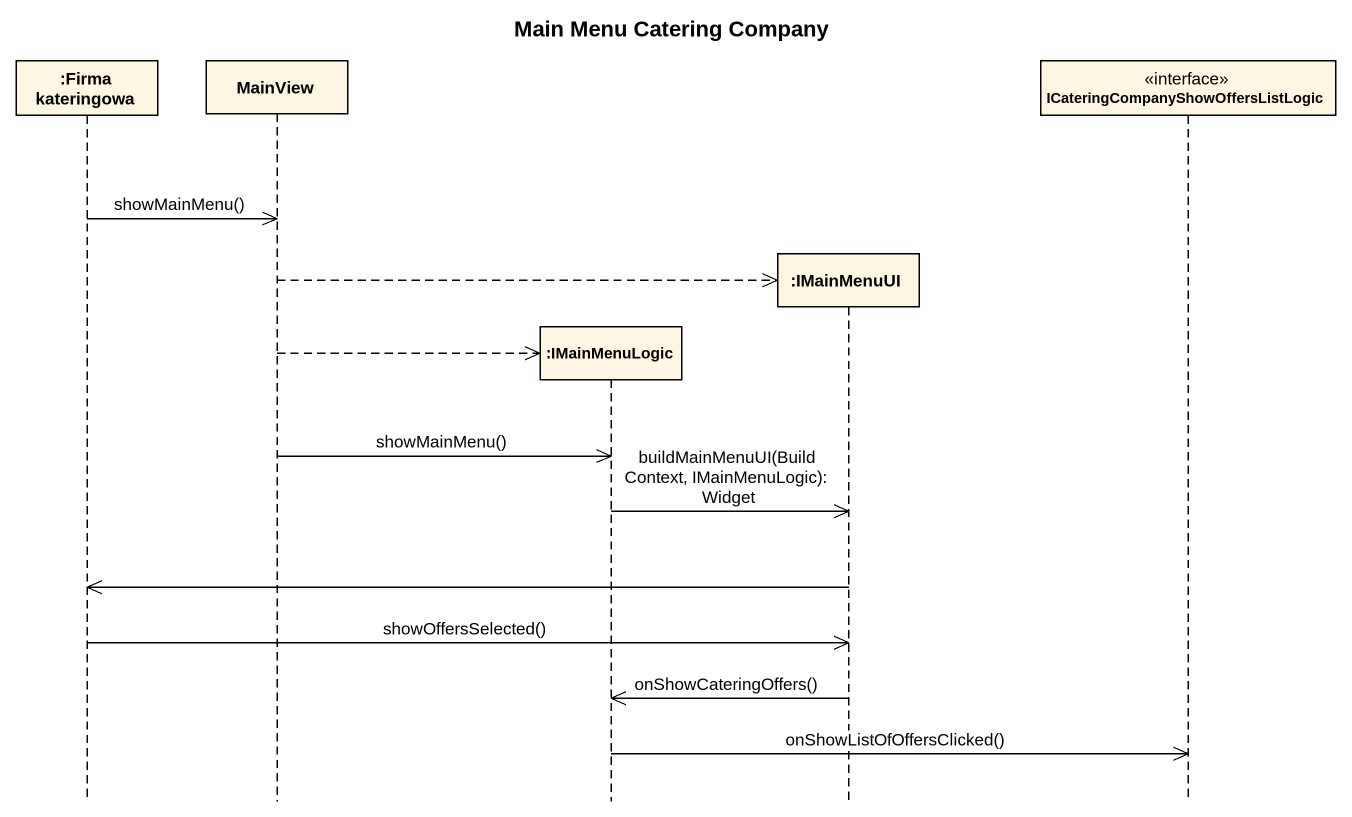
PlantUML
@startuml
title Main Menu Catering Company
hide footbox
participant ":Firma kateringowa" as Firma_kateringowa
participant MainView
participant ":IMainMenuLogic" as IMainMenuLogic
participant ":IMainMenuUI" as IMainMenuUI
participant "ICateringCompanyShowOffersListLogic" as ICateringCompanyShowOffersLi <<interface>>

Firma_kateringowa ->> MainView : showMainMenu()
MainView -->> IMainMenuUI **
MainView -->> IMainMenuLogic **
MainView ->> IMainMenuLogic : showMainMenu()
IMainMenuLogic ->> IMainMenuUI : buildMainMenuUI(BuildContext, IMainMenuLogic): Widget
IMainMenuUI ->> Firma_kateringowa
Firma_kateringowa ->> IMainMenuUI : showOffersSelected()
IMainMenuUI ->> IMainMenuLogic : onShowCateringOffers()
IMainMenuLogic ->> ICateringCompanyShowOffersLi : onShowListOfOffersClicked()
@enduml
